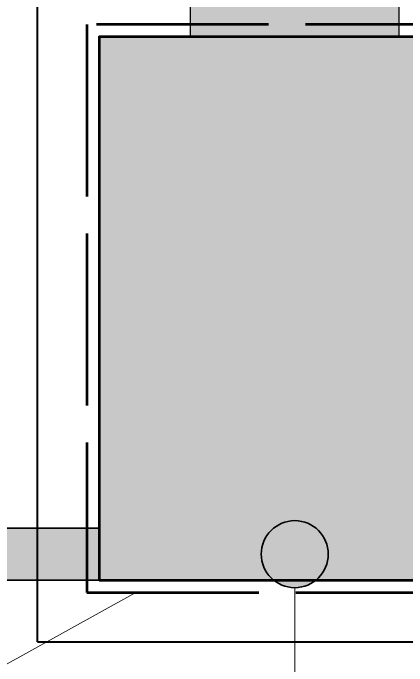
# Model space of a CAD drawing. Header units: millimetres. Extents: x 71 to 41929, y 71 to 131329.
# Drawn here: x 20951 to 22081, y 17171 to 19045 of the extents above; entities that cross this region are included whole.
import ezdxf

# ---------------------------------------------------------------- set-up
doc = ezdxf.new("R2010")
doc.units = ezdxf.units.MM
doc.linetypes.add('DASH_494_106', pattern=[599.7222222222222, 493.8888888888888, -105.83333333333331])
for name, color, linetype in [('ANNOTATIONS', 7, 'Continuous'), ('GEOFAB', 5, 'Continuous'), ('LEADERS', 7, 'Continuous'), ('MANHOLES', 7, 'Continuous'), ('MODULE_ART', 7, 'Continuous'), ('PIPES', 7, 'Continuous'), ('TANK', 7, 'Continuous')]:
    doc.layers.add(name, color=color, linetype=linetype)

# ---------------------------------------------------------------- blocks, each defined once
blk = doc.blocks.new('atlancube_face')
at = {"true_color": 0x000000}
blk.add_solid([(-1.7857142857142858, -1.7889908256880733), (1151.7857142857144, -1.7889908256880733), (-1.7857142857142858, 781.7889908256881), (1151.7857142857144, 781.7889908256881)], dxfattribs=at)

msp = doc.modelspace()

# ---------------------------------------------------------------- hatches: boundary and pattern name
at = {"layer": 'PIPES', "true_color": 0xbfbfbf}
h = msp.add_hatch(color=7, dxfattribs=at)
h.dxf.hatch_style = 1
h.paths.add_polyline_path([(21663.13888888889, 17491.944444444445, 1), (21855.472222222226, 17491.944444444445, 1)])

# ---------------------------------------------------------------- linework, layer by layer
at = {"layer": 'ANNOTATIONS', "lineweight": 18}
msp.add_line((21759.30555555556, 16217.5), (21759.30555555556, 17395.777777777777), dxfattribs=at)
at = {"layer": 'GEOFAB', "color": 6, "lineweight": 40}
for q in [(21021.25, 19476.94444444444), (24824.02777777778, 17240.555555555555)]:
    msp.add_line((21021.25, 17240.555555555555), q, dxfattribs=at)
at = {"layer": 'GEOFAB', "color": 5, "linetype": 'DASH_494_106', "lineweight": 53}
msp.add_lwpolyline([(21162.361111111113, 17381.666666666664), (24682.916666666668, 17381.666666666664), (24682.916666666668, 19012.22222222222), (21162.361111111113, 19012.22222222222)], close=True, dxfattribs=at)
at = {"layer": 'LEADERS', "lineweight": 18}
msp.add_line((20245.13888888889, 16796.055555555555), (21303.472222222223, 17381.666666666664), dxfattribs=at)
at = {"layer": 'MANHOLES', "lineweight": 30}
msp.add_lwpolyline([(21459.30555555556, 18976.94444444444), (22059.30555555556, 18976.94444444444), (22059.30555555556, 20416.94444444444), (21459.30555555556, 20416.94444444444)], close=True, dxfattribs=at)
at = {"layer": 'MANHOLES', "true_color": 0xb8b8b8}
msp.add_solid([(21459.30555555556, 18976.94444444444), (22059.30555555556, 18976.94444444444), (21459.30555555556, 20416.94444444444), (22059.30555555556, 20416.94444444444)], dxfattribs=at)
at = {"layer": 'PIPES', "lineweight": 35}
msp.add_lwpolyline([(20492.083333333336, 17416.944444444445), (21197.63888888889, 17416.944444444445), (21197.63888888889, 17566.944444444445), (20492.083333333336, 17566.944444444445)], close=True, dxfattribs=at)
at = {"layer": 'PIPES', "color": 5, "lineweight": 35}
msp.add_circle((21759.30555555556, 17491.944444444445), 96.16666666666667, dxfattribs=at)
at = {"layer": 'PIPES', "true_color": 0xbfbfbf}
msp.add_solid([(20492.083333333336, 17416.944444444445), (21197.63888888889, 17416.944444444445), (20492.083333333336, 17566.944444444445), (21197.63888888889, 17566.944444444445)], dxfattribs=at)
at = {"layer": 'TANK', "lineweight": 53}
msp.add_lwpolyline([(21197.63888888889, 17416.944444444445), (24647.63888888889, 17416.944444444445), (24647.63888888889, 18976.94444444444), (21197.63888888889, 18976.94444444444)], close=True, dxfattribs=at)

# ---------------------------------------------------------------- block references
at = {"layer": 'MODULE_ART'}
for p in [(21197.63888888889, 18196.94444444444), (21197.63888888889, 17416.944444444445)]:
    msp.add_blockref('atlancube_face', p, dxfattribs=at)

doc.saveas('drawing.dxf')
